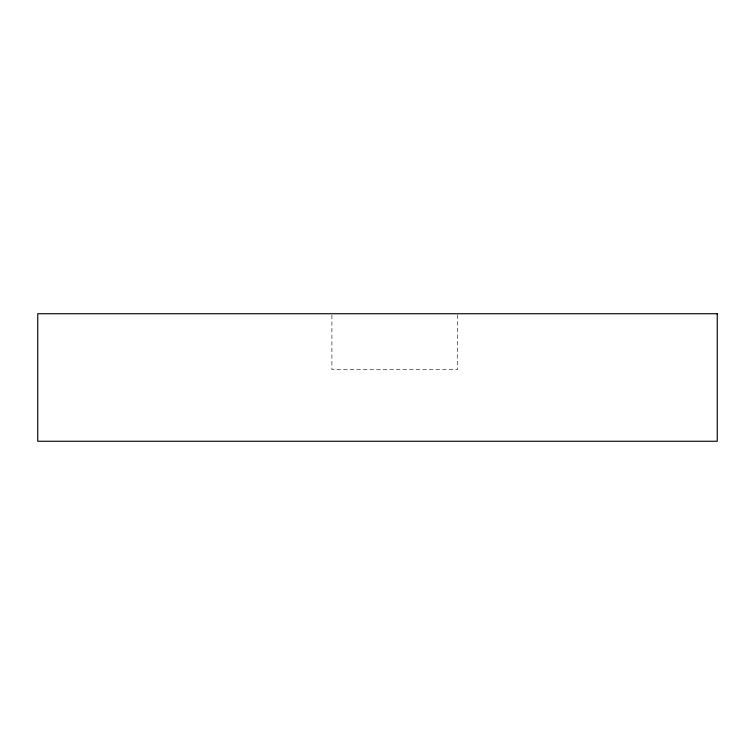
<?xml version="1.0" encoding="UTF-8"?>
<svg xmlns="http://www.w3.org/2000/svg" width="755" height="755" viewBox="0 0 755 755"><rect width="100%" height="100%" fill="white"/><g stroke="black" fill="none" stroke-linecap="round" stroke-linejoin="round"><path stroke-width="0.57" stroke-dasharray="3.77 2.83" d="M457.662 314.901L457.662 369.506L331.907 369.506L331.907 313.74"/><path stroke-width="1.13" d="M717.25 313.74L37.75 313.74L37.75 441.26L717.25 441.26L717.25 313.74"/></g></svg>
